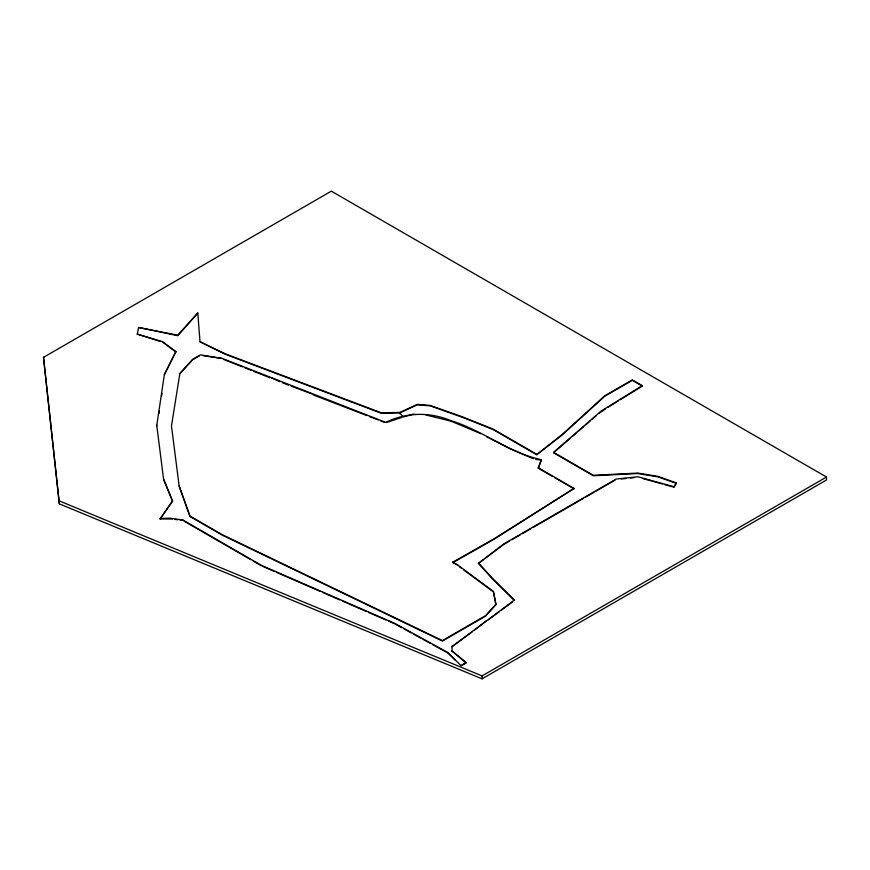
<?xml version="1.0" encoding="UTF-8"?>
<svg xmlns="http://www.w3.org/2000/svg" width="870" height="870" viewBox="0 0 870 870"><rect width="100%" height="100%" fill="white"/><g stroke="black" fill="none" stroke-linecap="round" stroke-linejoin="round"><path stroke-width="1.3" d="M156.741 425.734L164.397 374.361L175.914 351.545L161.95 341.464L137.242 334.113L160.645 341.54M158.96 413.457L159.362 410.781M161.57 396.046L161.972 393.37M541.434 459.686L538.258 468.212L541.434 459.686C509.189 452.911 482.632 430.346 451.138 420.732C429.813 411.782 406.453 412.228 385.682 422.352L222.405 358.494L200.437 354.819L192.618 359.332L179.862 373.6L171.466 425.93L179.144 485.993L189.964 516.508L222.1 535.061L442.417 641.049L485.493 616.188L495.954 604.672L493.453 591.448L458.359 565.489L452.726 562.227L458.359 565.489M137.242 334.58L138.591 327.457L177.752 335.222L197.805 313.015L199.991 341.758L225.21 354.253L381.397 413.304L399.928 412.891L417.219 404.854L430.074 405.855L462.329 417.274L492.888 429.443L536.67 454.716L561.944 435.174L604.77 396.252L632.305 380.353L642.277 386.106L620.462 399.613M164.397 374.829L175.914 351.545M676.447 482.948L673.858 487.178L676.447 482.948L657.927 476.379L637.797 473.062L593.34 475.292L553.548 452.324L600.942 411.216L642.277 385.638L632.305 379.885L604.77 395.774L561.944 434.695L536.67 454.716M172.456 518.998L160.091 518.955L172.586 500.968L163.625 479.098M160.091 518.955L172.586 500.968M199.317 355.939L192.618 359.799L179.862 373.6M138.591 327.457L177.752 335.689L197.805 313.015M179.144 485.993L189.964 516.04L222.1 534.593L442.417 640.581L485.493 615.71L495.954 604.193M676.447 483.426L657.927 476.858L637.797 473.541L593.34 475.76L553.548 452.791L570.687 437.925M572.71 436.174L576.745 432.673M578.757 430.922L583.803 426.55M585.814 424.81L589.849 421.308M591.872 419.558L595.896 416.056M598.93 413.435L605.531 408.846M478.424 562.923L492.17 578.039L514.529 600.441L492.17 578.517L478.424 563.39L503.73 543.957L616.167 479.044L637.938 476.771L673.858 486.7M478.424 563.39L483.698 559.443M485.808 557.866L503.73 544.424L509.592 541.042M472.323 631.642L451.987 646.682L514.529 599.963M474.465 630.065L486.232 620.886M488.407 619.744L499.293 611.697M501.468 610.087L512.343 602.04M452.726 562.227L494.421 538.584L574.069 488.418L538.258 467.745M452.726 562.705L494.421 539.052L574.069 488.418M607.836 407.421L618.168 401.026M43.5 357.342L331.329 191.161L826.5 477.043L826.5 479.979L482.067 678.839L59.345 503.86L43.5 357.342L59.345 503.86M511.93 539.694L520.129 534.963M522.478 533.604L530.667 528.873M533.016 527.524L583.379 498.445M585.717 497.096L593.916 492.366M596.254 491.006L615.003 480.186M461.198 665.376L466.157 662.516L452.03 651.043L466.157 662.983L461.198 665.854L447.909 652.543L394.686 623.322L261.381 565.326L182.994 520.064L169.824 518.15L160.091 518.487M59.345 500.935L482.067 675.903L826.5 477.043M199.991 341.758L225.21 353.785L381.397 412.837L399.928 412.413L417.219 404.376L430.074 405.387L462.329 416.806L492.888 428.975L536.67 454.249M386.933 422.407L401.929 417.404M399.928 412.891L403.18 416.991L411.564 414.772M621.289 478.978L626.411 478.446M630.261 478.043L634.1 477.641M415.403 414.566L412.761 413.979M426.006 415.001L451.138 421.2L480.795 433.684M535.681 459.403L541.434 460.165M175.087 519.39L177.719 519.771M180.362 520.151L182.994 520.064M203.025 355.721L222.405 358.494M643.071 478.663L662.32 483.981M664.887 484.688L672.575 486.819M313.2 394.893L366.933 415.599M369.435 416.567L378.178 419.938M380.679 420.906L384.431 422.352M223.666 359.462L242.458 366.89M244.97 367.879L251.234 370.359M253.735 371.349L270.026 377.787M279.912 381.702L271.288 377.808M282.38 382.68L288.535 385.127M291.004 386.095L311.96 393.936M486.624 436.696L509.95 448.757L533.31 458.729M262.62 566.337L273.832 571.22M276.334 572.297L319.932 591.274M322.422 592.361L339.865 599.941M342.356 601.029L366.031 611.327M368.521 612.415L385.965 620.005M388.455 621.093L393.436 623.257M394.686 623.801L401.777 627.694M404.148 628.988L411.238 632.892M413.609 634.186L420.699 638.08M423.07 639.385L430.161 643.278M432.531 644.572L447.909 653.022L455.499 660.352M539.411 468.887L552.145 476.227M554.451 477.565L574.069 488.886M184.114 521.184L250.832 559.704M253.17 561.052L261.381 565.794M175.914 352.013L161.95 341.464M459.425 566.74L461.546 568.317M463.677 569.893L493.453 591.926L495.954 604.672M172.586 501.435L163.625 479.577L156.741 425.267M451.987 646.203L452.03 651.51M482.067 675.903L482.067 678.839M399.928 412.413L399.928 413.913"/></g></svg>
